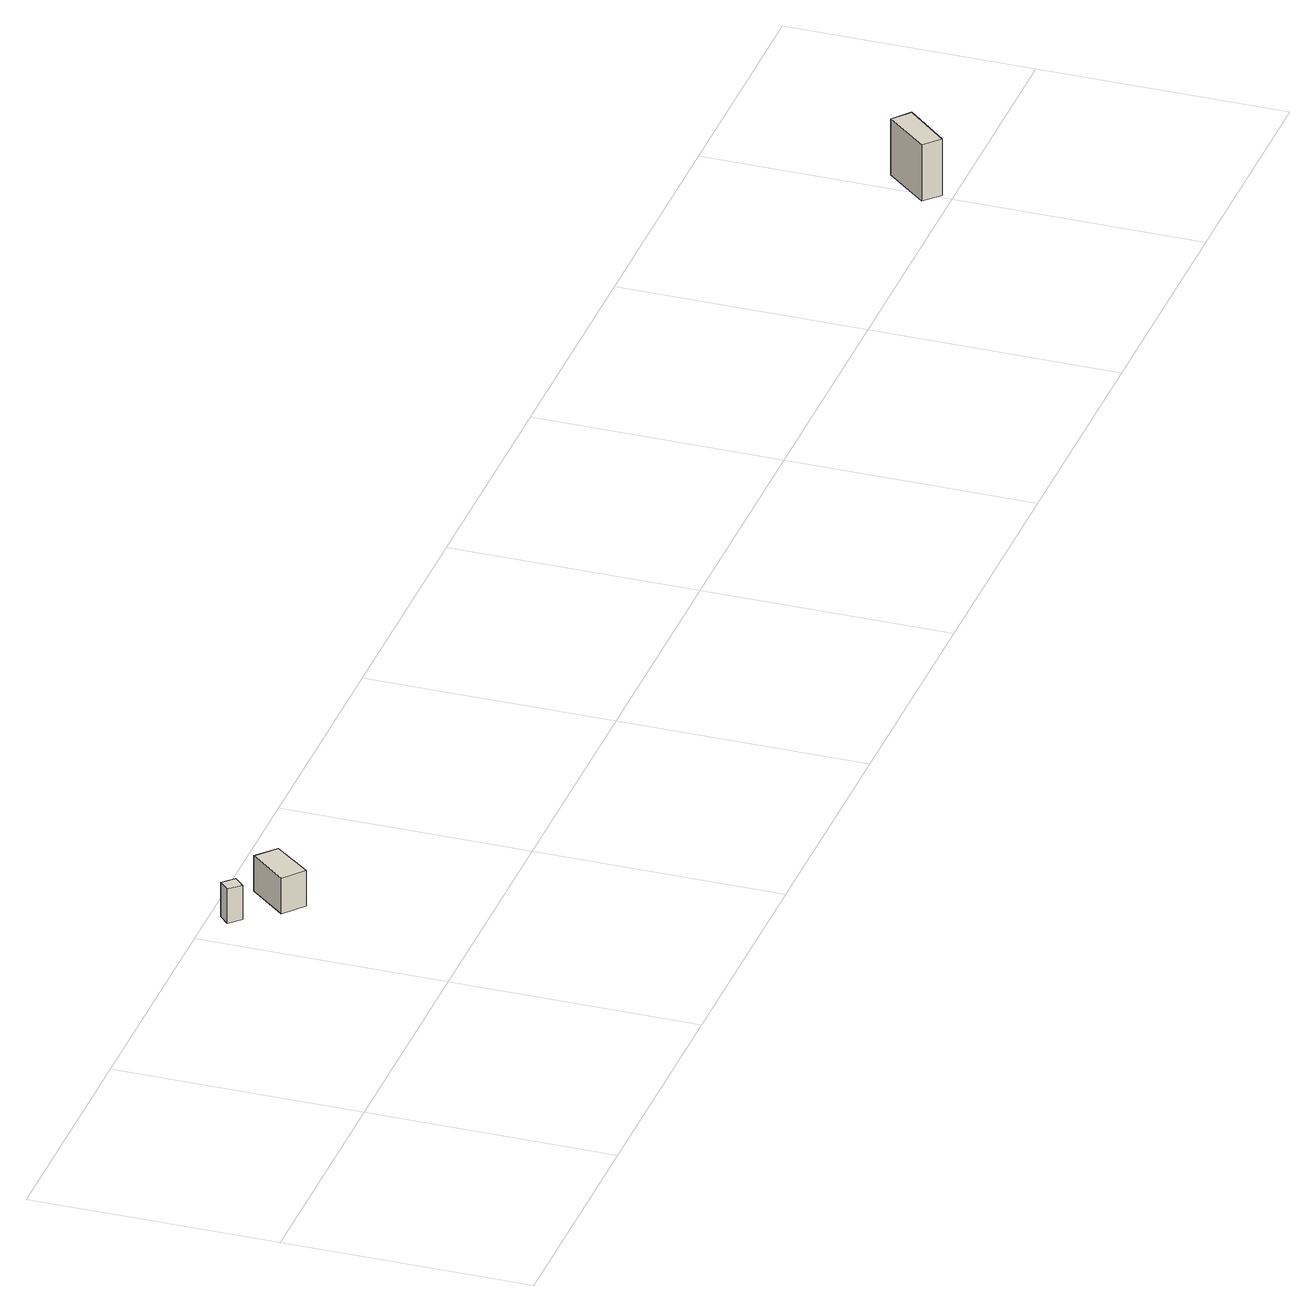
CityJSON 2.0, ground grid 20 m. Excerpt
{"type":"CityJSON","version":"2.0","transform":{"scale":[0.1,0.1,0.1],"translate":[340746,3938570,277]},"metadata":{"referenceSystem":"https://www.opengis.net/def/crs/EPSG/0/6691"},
"CityObjects":{
"building1":{"type":"Building","attributes":{"BuildingIDAttribute.prefecture":"14","BuildingIDAttribute.city":"14151","BuildingDetailAttribute.surveyYear":2015},"geometry":[{"type":"Solid","lod":"1","boundaries":[[[[0,1,2,3]],[[2,4,5,3]],[[1,6,4,2]],[[0,7,6,1]],[[3,5,7,0]],[[4,6,7,5]]]]}]},
"building2":{"type":"Building","attributes":{"measuredHeight":3.3,"BuildingIDAttribute.prefecture":"14","BuildingIDAttribute.city":"14151","BuildingDetailAttribute.surveyYear":2015},"geometry":[{"type":"Solid","lod":"1","boundaries":[[[[8,9,10,11]],[[10,12,13,11]],[[9,14,12,10]],[[8,15,14,9]],[[11,13,15,8]],[[12,14,15,13]]]]}]},
"building3":{"type":"Building","attributes":{"usage":"402","measuredHeight":5.1,"storeysAboveGround":1,"BuildingIDAttribute.prefecture":"14","BuildingIDAttribute.city":"14151","BuildingDetailAttribute.totalFloorArea":9.93,"BuildingDetailAttribute.buildingFootprintArea":9.93,"BuildingDetailAttribute.buildingStructureType":"601","BuildingDetailAttribute.buildingStructureOrgType":"1","BuildingDetailAttribute.orgUsage":"101","BuildingDetailAttribute.surveyYear":2015},"geometry":[{"type":"Solid","lod":"1","boundaries":[[[[16,17,18,19]],[[18,20,21,19]],[[17,22,20,18]],[[16,23,22,17]],[[19,21,23,16]],[[20,22,23,21]]]]}]}
},
"vertices":[
[18,107,153],[10,99,153],[1,108,153],[9,116,153],[1,108,183],[9,116,183],[10,99,183],[18,107,183],
[68,90,153],[44,60,153],[27,74,153],[52,104,153],[27,74,184],[52,104,184],[44,60,184],[68,90,184],
[1434,43,9],[1404,9,9],[1391,21,9],[1420,55,9],[1391,21,58],[1420,55,58],[1404,9,58],[1434,43,58]
]}
